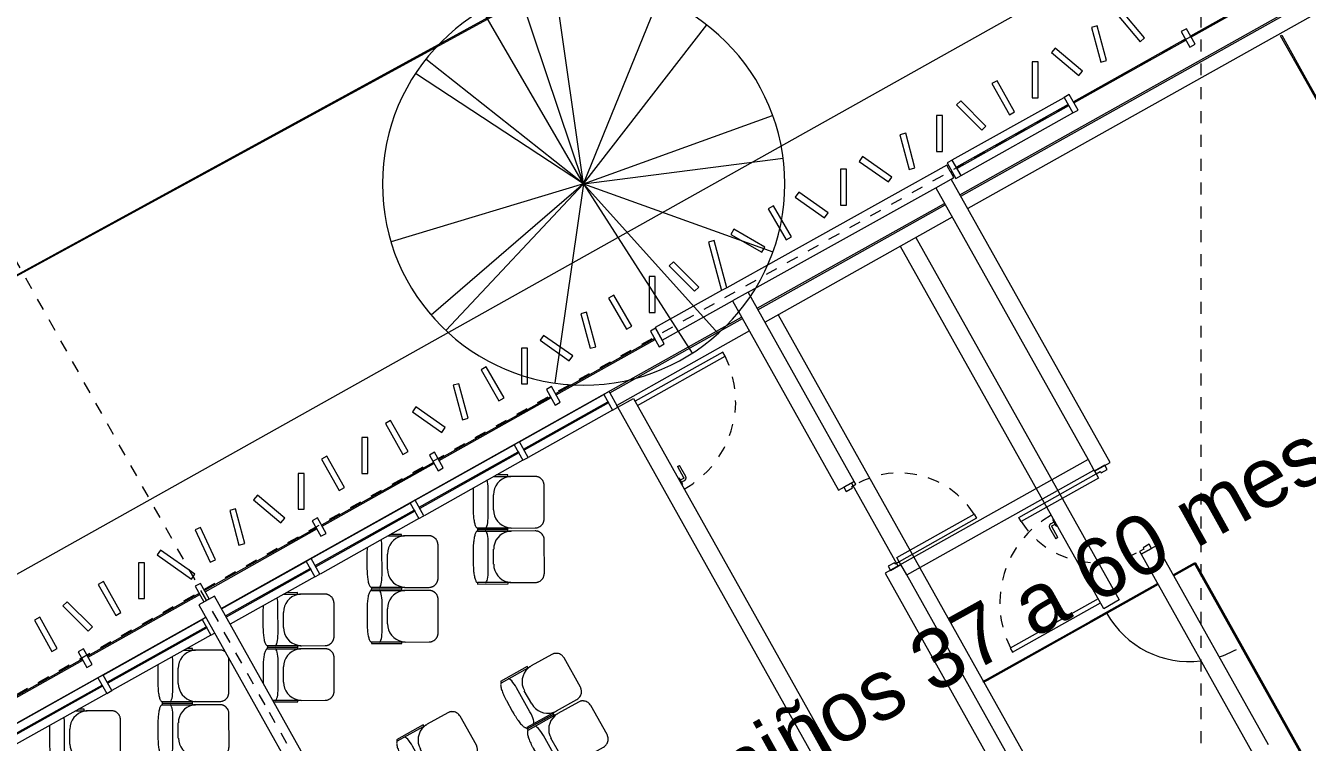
# Model space of a CAD drawing. Header units: metres. Extents: x -10 to 246, y 16 to 113.
# Drawn here: x 32.28 to 43.03, y 74.81 to 80.82 of the extents above; entities that cross this region are included whole.
import ezdxf

# ---------------------------------------------------------------- set-up
doc = ezdxf.new("R2010")
doc.units = ezdxf.units.M
doc.linetypes.add('LineaDiscontinua-1_5mm', pattern=[0.003, 0.0015, -0.0015])
doc.linetypes.add('LíneaDeRejilla', pattern=[0.021, 0.012, -0.003, 0.003, -0.003])
for name, color, linetype, lineweight in [('A-GLAZ-CURT', 52, 'Continuous', 9), ('A-GLAZ-CWMG', 51, 'Continuous', 13), ('A-MURO', 113, 'Continuous', 9), ('A-PISO', 51, 'Continuous', 9), ('A-PSAJ-ARBOL', 71, 'Continuous', 5), ('A-PUER', 31, 'Continuous', 5), ('A-PUER-MARC', 31, 'Continuous', 5), ('A-TEXT-NOTA', 2, 'Continuous', 5), ('A-VENT-CORT', 52, 'Continuous', 5), ('A-VENT-CORT-MARC', 51, 'Continuous', 5), ('A-WALL', 113, 'Continuous', 18), ('I-MOBI', 30, 'Continuous', 5), ('S-REJI', 1, 'Continuous', 5)]:
    doc.layers.add(name, color=color, linetype=linetype, lineweight=lineweight)
doc.styles.add('Arial_3', font='Arial.ttf', dxfattribs={"height": 0.5})

# ---------------------------------------------------------------- blocks, each defined once
blk = doc.blocks.new('Panel de sistema - Vidrio-10-1633759-Nivel 2')
at = {"layer": 'A-VENT-CORT'}
for p, q in [((-0.475, 0.005), (0.475, 0.005)), ((-0.475, 0.005), (-0.475, -0.005)), ((0.475, 0.005), (0.475, -0.005)), ((0.475, -0.005), (-0.475, -0.005))]:
    blk.add_line(p, q, dxfattribs=at)
blk = doc.blocks.new('Panel de sistema - Vidrio-10-V8-Nivel 2')
at = {"layer": 'A-VENT-CORT'}
for p, q in [((-0.338, 0.005), (0.475, 0.005)), ((0.475, 0.005), (0.475, -0.005)), ((0.475, -0.005), (-0.338, -0.005))]:
    blk.add_line(p, q, dxfattribs=at)
blk = doc.blocks.new('Panel de sistema - Vidrio-10-1771772-Nivel 2')
at = {"layer": 'A-VENT-CORT'}
for p, q in [((-0.406, 0.005), (0.406, 0.005)), ((-0.406, 0.005), (-0.406, -0.005)), ((0.406, 0.005), (0.406, -0.005)), ((0.406, -0.005), (-0.406, -0.005))]:
    blk.add_line(p, q, dxfattribs=at)
blk = doc.blocks.new('Montante rectangular - 50x150-1633745-Nivel 2')
at = {"layer": 'A-VENT-CORT-MARC'}
for p, q in [((-0.025, -0.075), (-0.025, 0.075)), ((-0.025, 0.075), (0.025, 0.075)), ((0.025, 0.075), (0.025, -0.075)), ((0.025, -0.075), (-0.025, -0.075))]:
    blk.add_line(p, q, dxfattribs=at)
blk = doc.blocks.new('Montante rectangular - 50x150-V9-Nivel 2')
at = {"layer": 'A-VENT-CORT-MARC'}
for p, q in [((-0.025, -0.075), (-0.025, 0.075)), ((-0.025, 0.075), (0.012, 0.075)), ((0.012, -0.075), (-0.025, -0.075))]:
    blk.add_line(p, q, dxfattribs=at)
blk = doc.blocks.new('Panel de sistema - Vidrio-10-1619755-Nivel 2')
at = {"layer": 'A-VENT-CORT'}
for p, q in [((-0.5, 0.005), (0.5, 0.005)), ((-0.5, 0.005), (-0.5, -0.005)), ((0.5, 0.005), (0.5, -0.005)), ((0.5, -0.005), (-0.5, -0.005))]:
    blk.add_line(p, q, dxfattribs=at)
blk = doc.blocks.new('M_Door-Curtain-Wall-Single-Glass - M_Door-Curtain-Wall-Single-Glass-1594225-Nivel 2')
at = {"layer": 'A-PUER'}
for start, end in [(90.36112, 157.44273), (168.76279, 180)]:
    blk.add_arc((0.4, 0.0508), 0.8, start, end, dxfattribs=at)
blk = doc.blocks.new('Panel de sistema - Vidrio-10-1619760-Nivel 2')
at = {"layer": 'A-VENT-CORT'}
for p, q in [((-0.4, 0.005), (0.4, 0.005)), ((-0.4, 0.005), (-0.4, -0.005)), ((0.4, 0.005), (0.4, -0.005)), ((0.4, -0.005), (-0.4, -0.005))]:
    blk.add_line(p, q, dxfattribs=at)
blk = doc.blocks.new('Panel de sistema - Vidrio-10-1619761-Nivel 2')
at = {"layer": 'A-VENT-CORT'}
for p, q in [((-0.6, 0.005), (0.6, 0.005)), ((-0.6, 0.005), (-0.6, -0.005)), ((0.6, 0.005), (0.6, -0.005)), ((0.6, -0.005), (-0.6, -0.005))]:
    blk.add_line(p, q, dxfattribs=at)
blk = doc.blocks.new('Panel de sistema - Vidrio-10-1619762-Nivel 2')
at = {"layer": 'A-VENT-CORT'}
for p, q in [((-0.219, 0.005), (0.219, 0.005)), ((-0.219, 0.005), (-0.219, -0.005)), ((0.219, 0.005), (0.219, -0.005)), ((0.219, -0.005), (-0.219, -0.005))]:
    blk.add_line(p, q, dxfattribs=at)
blk = doc.blocks.new('Panel de sistema - Vidrio-10-V31-Nivel 2')
at = {"layer": 'A-VENT-CORT'}
for p, q in [((-0.5, 0.005), (-0.294, 0.005)), ((-0.5, 0.005), (-0.5, -0.005)), ((-0.144, 0.005), (0.5, 0.005)), ((0.5, 0.005), (0.5, -0.005)), ((-0.294, -0.005), (-0.5, -0.005)), ((0.5, -0.005), (-0.144, -0.005))]:
    blk.add_line(p, q, dxfattribs=at)
blk = doc.blocks.new('Panel de sistema - Vidrio-10-1771329-Nivel 2')
at = {"layer": 'A-VENT-CORT'}
for p, q in [((-0.016, 0.005), (0.016, 0.005)), ((-0.016, 0.005), (-0.016, -0.005)), ((0.016, 0.005), (0.016, -0.005)), ((0.016, -0.005), (-0.016, -0.005))]:
    blk.add_line(p, q, dxfattribs=at)
blk = doc.blocks.new('Montante rectangular - 50x150-1633855-Nivel 2')
at = {"layer": 'A-VENT-CORT-MARC'}
for p, q in [((-0.05, -0.075), (-0.05, 0.075)), ((-0.05, 0.075), (0, 0.075)), ((0, 0.075), (0, 0.058)), ((0, -0.075), (-0.05, -0.075)), ((0, -0.062), (0, -0.075))]:
    blk.add_line(p, q, dxfattribs=at)
blk = doc.blocks.new('Montante rectangular - 50x150-1771770-Nivel 2')
at = {"layer": 'A-VENT-CORT-MARC'}
for p, q in [((36.422, 77.33), (37.13, 77.727)), ((37.204, 77.596), (36.495, 77.199))]:
    blk.add_line(p, q, dxfattribs=at)
blk = doc.blocks.new('Montante rectangular - 50x150-1633748-Nivel 2')
at = {"layer": 'A-VENT-CORT-MARC'}
for p, q in [((35.549, 76.841), (36.378, 77.305)), ((36.451, 77.175), (35.623, 76.71))]:
    blk.add_line(p, q, dxfattribs=at)
blk = doc.blocks.new('Montante rectangular - 50x150-V53-Nivel 2')
at = {"layer": 'A-VENT-CORT-MARC'}
for p, q in [((33.925, 75.93), (34.634, 76.327)), ((34.707, 76.197), (33.998, 75.799))]:
    blk.add_line(p, q, dxfattribs=at)
blk = doc.blocks.new('Puerta-Batiente-HojaLisa - 900x2200-1042033-Nivel 2')
at = {"layer": 'A-PUER'}
for p, q in [((-0.382, 0.919), (-0.422, 0.919)), ((-0.422, 0.919), (-0.422, 0.075)), ((-0.382, 0.075), (-0.382, 0.919))]:
    blk.add_line(p, q, dxfattribs=at)
at = {"layer": 'A-PUER', "linetype": 'LineaDiscontinua-1_5mm'}
blk.add_arc((-0.422, 0.075), 0.844, 360, 87.2835, dxfattribs=at)
blk = doc.blocks.new('Manija-Horizontal-SinCerradura - 120-1041476-Nivel 2')
at = {"layer": 'A-PUER'}
for p, q in [((0.12, 0), (0.12, -0.008)), ((0.18, -0.008), (0.18, 0)), ((0.12, -0.008), (0.124, -0.008)), ((0.18, -0.008), (0.12, -0.008)), ((0.14, -0.008), (0.14, -0.038)), ((0.16, -0.038), (0.16, -0.008)), ((0.27, -0.043), (0.165, -0.043)), ((0.165, -0.063), (0.27, -0.063)), ((0.176, -0.008), (0.18, -0.008)), ((0.27, -0.043), (0.27, -0.063))]:
    blk.add_line(p, q, dxfattribs=at)
at = {"layer": 'A-PUER', "flags": 128}
for points in [[(0.14, -0.038), (0.14, -0.039), (0.14, -0.04), (0.14, -0.041), (0.14, -0.042), (0.14, -0.043), (0.141, -0.044), (0.141, -0.045), (0.141, -0.046), (0.142, -0.047), (0.142, -0.048), (0.142, -0.049), (0.143, -0.05), (0.143, -0.05), (0.144, -0.051), (0.144, -0.052), (0.145, -0.053), (0.146, -0.054), (0.146, -0.054), (0.147, -0.055), (0.148, -0.056), (0.148, -0.057), (0.149, -0.057), (0.15, -0.058), (0.151, -0.058), (0.151, -0.059), (0.152, -0.06), (0.153, -0.06), (0.154, -0.061), (0.155, -0.061), (0.156, -0.061), (0.157, -0.062), (0.158, -0.062), (0.159, -0.062), (0.16, -0.062), (0.161, -0.063), (0.162, -0.063), (0.163, -0.063), (0.164, -0.063), (0.165, -0.063), (0.165, -0.063)], [(0.165, -0.043), (0.165, -0.043), (0.165, -0.043), (0.164, -0.043), (0.164, -0.043), (0.164, -0.043), (0.164, -0.043), (0.164, -0.043), (0.163, -0.043), (0.163, -0.043), (0.163, -0.043), (0.163, -0.043), (0.163, -0.042), (0.163, -0.042), (0.162, -0.042), (0.162, -0.042), (0.162, -0.042), (0.162, -0.042), (0.162, -0.042), (0.162, -0.042), (0.161, -0.041), (0.161, -0.041), (0.161, -0.041), (0.161, -0.041), (0.161, -0.041), (0.161, -0.041), (0.161, -0.041), (0.161, -0.04), (0.16, -0.04), (0.16, -0.04), (0.16, -0.04), (0.16, -0.04), (0.16, -0.039), (0.16, -0.039), (0.16, -0.039), (0.16, -0.039), (0.16, -0.039), (0.16, -0.038), (0.16, -0.038), (0.16, -0.038), (0.16, -0.038)]]:
    blk.add_lwpolyline(points, dxfattribs=at)
blk = doc.blocks.new('M_Seating-Auditorium - 457 x 610mm-1699441-Nivel 2')
at = {"layer": 'I-MOBI'}
for p, q in [((0.3, 0.495), (0.021, 0.495)), ((-0.055, 0.419), (-0.055, 0.222)), ((0.377, 0.222), (0.377, 0.419)), ((-0.055, -0.064), (-0.055, 0.215)), ((0.377, 0.215), (0.377, -0.064)), ((-0.052, 0.19), (-0.068, 0.19)), ((-0.068, 0.19), (-0.068, -0.065)), ((0.389, 0.19), (0.373, 0.19)), ((0.389, -0.065), (0.389, 0.19)), ((0.275, 0.025), (0.046, 0.025)), ((0.224, 0.07), (0.097, 0.07)), ((-0.068, -0.065), (-0.055, -0.065)), ((0.097, -0.101), (0.197, -0.101)), ((0.197, -0.101), (0.224, -0.101)), ((0.377, -0.065), (0.389, -0.065))]:
    blk.add_line(p, q, dxfattribs=at)
for centre, major_axis, ratio, start_param, end_param in [((0.097, 0.222), (-0.152, 0), 0.996195, 0.209748, 1.570796), ((0.224, 0.222), (0.152, 0), 0.996195, 4.712389, 6.067787), ((0.046, 0.001), (0.102, 0), 0.236052, 1.570796, 3.141593), ((0.275, 0.001), (0.102, 0), 0.236052, 0, 1.570796)]:
    blk.add_ellipse(centre, major_axis=major_axis, ratio=ratio, start_param=start_param, end_param=end_param, dxfattribs=at)
for points, knots in [([(0.021, 0.495), (0.015, 0.495), (0.007, 0.494), (-0.004, 0.491), (-0.015, 0.486), (-0.027, 0.479), (-0.037, 0.469), (-0.042, 0.461), (-0.046, 0.455), (-0.049, 0.45), (-0.051, 0.444), (-0.053, 0.438), (-0.055, 0.429), (-0.055, 0.423), (-0.055, 0.419)], [0, 0, 0, 0, 0.142857, 0.214286, 0.285714, 0.428571, 0.571429, 0.625, 0.678571, 0.732143, 0.785714, 0.839286, 0.892857, 1, 1, 1, 1]), ([(0.377, 0.419), (0.377, 0.425), (0.376, 0.433), (0.372, 0.444), (0.368, 0.454), (0.361, 0.466), (0.351, 0.476), (0.343, 0.482), (0.337, 0.485), (0.332, 0.488), (0.326, 0.49), (0.319, 0.492), (0.311, 0.494), (0.305, 0.495), (0.3, 0.495)], [0, 0, 0, 0, 0.142857, 0.214286, 0.285714, 0.428571, 0.571429, 0.625, 0.678571, 0.732143, 0.785714, 0.839286, 0.892857, 1, 1, 1, 1]), ([(0.224, -0.101), (0.232, -0.101), (0.248, -0.1), (0.271, -0.099), (0.294, -0.097), (0.321, -0.093), (0.35, -0.086), (0.368, -0.078), (0.375, -0.07), (0.377, -0.067), (0.377, -0.065)], [0, 0, 0, 0, 0.1, 0.2, 0.3, 0.4, 0.6, 0.8, 0.9, 1, 1, 1, 1])]:
    blk.add_open_spline(points, degree=3, knots=knots, dxfattribs=at)
for points in [[(-0.055, 0.222), (-0.055, 0.217), (-0.055, 0.206), (-0.053, 0.195), (-0.052, 0.19)], [(0.373, 0.19), (0.374, 0.195), (0.376, 0.206), (0.377, 0.217), (0.377, 0.222)], [(-0.055, -0.065), (-0.055, -0.067), (-0.054, -0.071), (-0.048, -0.076), (-0.039, -0.081), (-0.027, -0.086), (-0.011, -0.091), (0.007, -0.094), (0.028, -0.097), (0.05, -0.099), (0.073, -0.101), (0.089, -0.101), (0.097, -0.101)]]:
    blk.add_open_spline(points, degree=3, dxfattribs=at)
blk = doc.blocks.new('M_Seating-Auditorium - 457 x 610mm-V63-Nivel 2')
at = {"layer": 'I-MOBI'}
for p, q in [((0.3, 0.495), (0.021, 0.495)), ((-0.055, 0.419), (-0.055, 0.222)), ((0.377, 0.222), (0.377, 0.419)), ((-0.055, 0.12), (-0.055, 0.215)), ((0.377, 0.215), (0.377, -0.064)), ((-0.052, 0.19), (-0.068, 0.19)), ((-0.068, 0.19), (-0.068, 0.143)), ((0.389, 0.19), (0.373, 0.19)), ((0.389, -0.065), (0.389, 0.19)), ((0.275, 0.025), (0.046, 0.025)), ((0.224, 0.07), (0.097, 0.07)), ((0.097, -0.101), (0.197, -0.101)), ((0.197, -0.101), (0.224, -0.101)), ((0.377, -0.065), (0.389, -0.065))]:
    blk.add_line(p, q, dxfattribs=at)
for centre, major_axis, ratio, start_param, end_param in [((0.097, 0.222), (-0.152, 0), 0.996195, 0.209748, 1.570796), ((0.224, 0.222), (0.152, 0), 0.996195, 4.712389, 6.067787), ((0.046, 0.001), (0.102, 0), 0.236052, 1.570796, 2.053837), ((0.275, 0.001), (0.102, 0), 0.236052, 0, 1.570796)]:
    blk.add_ellipse(centre, major_axis=major_axis, ratio=ratio, start_param=start_param, end_param=end_param, dxfattribs=at)
for points, knots in [([(0.021, 0.495), (0.015, 0.495), (0.007, 0.494), (-0.004, 0.491), (-0.015, 0.486), (-0.027, 0.479), (-0.037, 0.469), (-0.042, 0.461), (-0.046, 0.455), (-0.049, 0.45), (-0.051, 0.444), (-0.053, 0.438), (-0.055, 0.429), (-0.055, 0.423), (-0.055, 0.419)], [0, 0, 0, 0, 0.142857, 0.214286, 0.285714, 0.428571, 0.571429, 0.625, 0.678571, 0.732143, 0.785714, 0.839286, 0.892857, 1, 1, 1, 1]), ([(0.377, 0.419), (0.377, 0.425), (0.376, 0.433), (0.372, 0.444), (0.368, 0.454), (0.361, 0.466), (0.351, 0.476), (0.343, 0.482), (0.337, 0.485), (0.332, 0.488), (0.326, 0.49), (0.319, 0.492), (0.311, 0.494), (0.305, 0.495), (0.3, 0.495)], [0, 0, 0, 0, 0.142857, 0.214286, 0.285714, 0.428571, 0.571429, 0.625, 0.678571, 0.732143, 0.785714, 0.839286, 0.892857, 1, 1, 1, 1]), ([(0.068, -0.1), (0.07, -0.101), (0.079, -0.101), (0.089, -0.101), (0.097, -0.101)], [0.87532, 0.87532, 0.87532, 0.87532, 0.9, 1, 1, 1, 1]), ([(0.224, -0.101), (0.232, -0.101), (0.248, -0.1), (0.271, -0.099), (0.294, -0.097), (0.321, -0.093), (0.35, -0.086), (0.368, -0.078), (0.375, -0.07), (0.377, -0.067), (0.377, -0.065)], [0, 0, 0, 0, 0.1, 0.2, 0.3, 0.4, 0.6, 0.8, 0.9, 1, 1, 1, 1])]:
    blk.add_open_spline(points, degree=3, knots=knots, dxfattribs=at)
for points in [[(-0.055, 0.222), (-0.055, 0.217), (-0.055, 0.206), (-0.053, 0.195), (-0.052, 0.19)], [(0.373, 0.19), (0.374, 0.195), (0.376, 0.206), (0.377, 0.217), (0.377, 0.222)]]:
    blk.add_open_spline(points, degree=3, dxfattribs=at)
blk = doc.blocks.new('M_Seating-Auditorium - 457 x 610mm-V66-Nivel 2')
at = {"layer": 'I-MOBI'}
for p, q in [((0.3, 0.495), (0.021, 0.495)), ((-0.055, 0.419), (-0.055, 0.222)), ((0.377, 0.222), (0.377, 0.419)), ((-0.055, 0.12), (-0.055, 0.215)), ((0.377, 0.215), (0.377, -0.064)), ((-0.052, 0.19), (-0.068, 0.19)), ((-0.068, 0.19), (-0.068, 0.143)), ((0.389, 0.19), (0.373, 0.19)), ((0.389, -0.065), (0.389, 0.19)), ((0.275, 0.025), (0.046, 0.025)), ((0.224, 0.07), (0.097, 0.07)), ((0.097, -0.101), (0.197, -0.101)), ((0.197, -0.101), (0.224, -0.101)), ((0.377, -0.065), (0.389, -0.065))]:
    blk.add_line(p, q, dxfattribs=at)
for centre, major_axis, ratio, start_param, end_param in [((0.097, 0.222), (-0.152, 0), 0.996195, 0.209748, 1.570796), ((0.224, 0.222), (0.152, 0), 0.996195, 4.712389, 6.067787), ((0.046, 0.001), (0.102, 0), 0.236052, 1.570796, 2.053837), ((0.275, 0.001), (0.102, 0), 0.236052, 0, 1.570796)]:
    blk.add_ellipse(centre, major_axis=major_axis, ratio=ratio, start_param=start_param, end_param=end_param, dxfattribs=at)
for points, knots in [([(-0.039, 0.466), (-0.04, 0.464), (-0.042, 0.461), (-0.046, 0.455), (-0.049, 0.45), (-0.051, 0.444), (-0.053, 0.438), (-0.055, 0.429), (-0.055, 0.423), (-0.055, 0.419)], [0.5741871, 0.5741871, 0.5741871, 0.5741871, 0.625, 0.6785714, 0.7321429, 0.7857143, 0.8392857, 0.8928571, 1, 1, 1, 1]), ([(0.377, 0.419), (0.377, 0.425), (0.376, 0.433), (0.372, 0.444), (0.368, 0.454), (0.361, 0.466), (0.351, 0.476), (0.343, 0.482), (0.337, 0.485), (0.332, 0.488), (0.326, 0.49), (0.319, 0.492), (0.311, 0.494), (0.305, 0.495), (0.3, 0.495)], [0, 0, 0, 0, 0.142857, 0.214286, 0.285714, 0.428571, 0.571429, 0.625, 0.678571, 0.732143, 0.785714, 0.839286, 0.892857, 1, 1, 1, 1]), ([(0.068, -0.1), (0.07, -0.101), (0.079, -0.101), (0.089, -0.101), (0.097, -0.101)], [0.87532, 0.87532, 0.87532, 0.87532, 0.9, 1, 1, 1, 1]), ([(0.224, -0.101), (0.232, -0.101), (0.248, -0.1), (0.271, -0.099), (0.294, -0.097), (0.321, -0.093), (0.35, -0.086), (0.368, -0.078), (0.375, -0.07), (0.377, -0.067), (0.377, -0.065)], [0, 0, 0, 0, 0.1, 0.2, 0.3, 0.4, 0.6, 0.8, 0.9, 1, 1, 1, 1])]:
    blk.add_open_spline(points, degree=3, knots=knots, dxfattribs=at)
for points in [[(0.021, 0.495), (0.018, 0.495), (0.014, 0.494), (0.011, 0.494)], [(-0.055, 0.222), (-0.055, 0.217), (-0.055, 0.206), (-0.053, 0.195), (-0.052, 0.19)], [(0.373, 0.19), (0.374, 0.195), (0.376, 0.206), (0.377, 0.217), (0.377, 0.222)]]:
    blk.add_open_spline(points, degree=3, dxfattribs=at)
blk = doc.blocks.new('M_Seating-Auditorium - 457 x 610mm-V67-Nivel 2')
at = {"layer": 'I-MOBI'}
for p, q in [((0.3, 0.495), (0.021, 0.495)), ((-0.055, 0.419), (-0.055, 0.222)), ((0.377, 0.222), (0.377, 0.419)), ((-0.055, -0.064), (-0.055, 0.215)), ((0.377, 0.215), (0.377, -0.018)), ((-0.052, 0.19), (-0.068, 0.19)), ((-0.068, 0.19), (-0.068, -0.065)), ((0.389, 0.19), (0.373, 0.19)), ((0.389, -0.013), (0.389, 0.19)), ((0.275, 0.025), (0.046, 0.025)), ((0.224, 0.07), (0.097, 0.07)), ((-0.068, -0.065), (-0.055, -0.065)), ((0.097, -0.101), (0.197, -0.101)), ((0.197, -0.101), (0.224, -0.101))]:
    blk.add_line(p, q, dxfattribs=at)
for centre, major_axis, ratio, start_param, end_param in [((0.097, 0.222), (-0.152, 0), 0.996195, 0.209748, 1.570796), ((0.224, 0.222), (0.152, 0), 0.996195, 4.712389, 6.067787), ((0.046, 0.001), (0.102, 0), 0.236052, 1.570796, 3.141593), ((0.275, 0.001), (0.102, 0), 0.236052, 0, 1.570796)]:
    blk.add_ellipse(centre, major_axis=major_axis, ratio=ratio, start_param=start_param, end_param=end_param, dxfattribs=at)
for points in [[(0.021, 0.495), (0.015, 0.495), (0.007, 0.494), (-0.004, 0.491), (-0.015, 0.486), (-0.027, 0.479), (-0.037, 0.469), (-0.042, 0.461), (-0.046, 0.455), (-0.049, 0.45), (-0.051, 0.444), (-0.053, 0.438), (-0.055, 0.429), (-0.055, 0.423), (-0.055, 0.419)], [(0.377, 0.419), (0.377, 0.425), (0.376, 0.433), (0.372, 0.444), (0.368, 0.454), (0.361, 0.466), (0.351, 0.476), (0.343, 0.482), (0.337, 0.485), (0.332, 0.488), (0.326, 0.49), (0.319, 0.492), (0.311, 0.494), (0.305, 0.495), (0.3, 0.495)]]:
    blk.add_open_spline(points, degree=3, knots=[0, 0, 0, 0, 0.142857, 0.214286, 0.285714, 0.428571, 0.571429, 0.625, 0.678571, 0.732143, 0.785714, 0.839286, 0.892857, 1, 1, 1, 1], dxfattribs=at)
for points in [[(-0.055, 0.222), (-0.055, 0.217), (-0.055, 0.206), (-0.053, 0.195), (-0.052, 0.19)], [(0.373, 0.19), (0.374, 0.195), (0.376, 0.206), (0.377, 0.217), (0.377, 0.222)], [(-0.055, -0.065), (-0.055, -0.067), (-0.054, -0.071), (-0.048, -0.076), (-0.039, -0.081), (-0.027, -0.086), (-0.011, -0.091), (0.007, -0.094), (0.028, -0.097), (0.05, -0.099), (0.073, -0.101), (0.089, -0.101), (0.097, -0.101)], [(0.224, -0.101), (0.227, -0.101), (0.229, -0.101), (0.232, -0.101)]]:
    blk.add_open_spline(points, degree=3, dxfattribs=at)
blk = doc.blocks.new('M_Seating-Auditorium - 457 x 610mm-V68-Nivel 2')
at = {"layer": 'I-MOBI'}
for p, q in [((0.3, 0.495), (0.021, 0.495)), ((-0.055, 0.419), (-0.055, 0.222)), ((0.377, 0.222), (0.377, 0.419)), ((-0.055, 0.075), (-0.055, 0.215)), ((0.377, 0.215), (0.377, -0.064)), ((-0.052, 0.19), (-0.068, 0.19)), ((-0.068, 0.19), (-0.068, 0.097)), ((0.389, 0.19), (0.373, 0.19)), ((0.389, -0.065), (0.389, 0.19)), ((0.275, 0.025), (0.046, 0.025)), ((0.224, 0.07), (0.097, 0.07)), ((0.097, -0.101), (0.197, -0.101)), ((0.197, -0.101), (0.224, -0.101)), ((0.377, -0.065), (0.389, -0.065))]:
    blk.add_line(p, q, dxfattribs=at)
for centre, major_axis, ratio, start_param, end_param in [((0.097, 0.222), (-0.152, 0), 0.996195, 0.209748, 1.570796), ((0.224, 0.222), (0.152, 0), 0.996195, 4.712389, 6.067787), ((0.046, 0.001), (0.102, 0), 0.236052, 1.570796, 2.359686), ((0.275, 0.001), (0.102, 0), 0.236052, 0, 1.570796)]:
    blk.add_ellipse(centre, major_axis=major_axis, ratio=ratio, start_param=start_param, end_param=end_param, dxfattribs=at)
for points, knots in [([(0.021, 0.495), (0.015, 0.495), (0.007, 0.494), (-0.004, 0.491), (-0.015, 0.486), (-0.027, 0.479), (-0.037, 0.469), (-0.042, 0.461), (-0.046, 0.455), (-0.049, 0.45), (-0.051, 0.444), (-0.053, 0.438), (-0.055, 0.429), (-0.055, 0.423), (-0.055, 0.419)], [0, 0, 0, 0, 0.142857, 0.214286, 0.285714, 0.428571, 0.571429, 0.625, 0.678571, 0.732143, 0.785714, 0.839286, 0.892857, 1, 1, 1, 1]), ([(0.377, 0.419), (0.377, 0.425), (0.376, 0.433), (0.372, 0.444), (0.368, 0.454), (0.361, 0.466), (0.351, 0.476), (0.343, 0.482), (0.337, 0.485), (0.332, 0.488), (0.326, 0.49), (0.319, 0.492), (0.311, 0.494), (0.305, 0.495), (0.3, 0.495)], [0, 0, 0, 0, 0.142857, 0.214286, 0.285714, 0.428571, 0.571429, 0.625, 0.678571, 0.732143, 0.785714, 0.839286, 0.892857, 1, 1, 1, 1]), ([(0.041, -0.099), (0.044, -0.099), (0.055, -0.1), (0.073, -0.101), (0.089, -0.101), (0.097, -0.101)], [0.7595711, 0.7595711, 0.7595711, 0.7595711, 0.8, 0.9, 1, 1, 1, 1]), ([(0.224, -0.101), (0.232, -0.101), (0.248, -0.1), (0.271, -0.099), (0.294, -0.097), (0.321, -0.093), (0.35, -0.086), (0.368, -0.078), (0.375, -0.07), (0.377, -0.067), (0.377, -0.065)], [0, 0, 0, 0, 0.1, 0.2, 0.3, 0.4, 0.6, 0.8, 0.9, 1, 1, 1, 1])]:
    blk.add_open_spline(points, degree=3, knots=knots, dxfattribs=at)
for points in [[(-0.055, 0.222), (-0.055, 0.217), (-0.055, 0.206), (-0.053, 0.195), (-0.052, 0.19)], [(0.373, 0.19), (0.374, 0.195), (0.376, 0.206), (0.377, 0.217), (0.377, 0.222)]]:
    blk.add_open_spline(points, degree=3, dxfattribs=at)
blk = doc.blocks.new('Puerta-Batiente-HojaLisa - 800x2200-V85-Nivel 2')
at = {"layer": 'A-PUER'}
for p, q in [((-0.372, -0.819), (-0.372, -0.075)), ((-0.372, -0.075), (-0.332, -0.075)), ((-0.332, -0.075), (-0.332, -0.819)), ((-0.332, -0.819), (-0.372, -0.819))]:
    blk.add_line(p, q, dxfattribs=at)
at = {"layer": 'A-PUER', "linetype": 'LineaDiscontinua-1_5mm'}
blk.add_arc((-0.372, -0.075), 0.744, 273.0819, 0, dxfattribs=at)
at = {"layer": 'A-PUER-MARC', "lineweight": 9}
for p, q in [((-0.36, 0.025), (-0.4, 0.025)), ((-0.4, 0.025), (-0.4, -0.075)), ((-0.36, -0.035), (-0.36, 0.025)), ((0.4, 0.025), (0.36, 0.025)), ((0.36, 0.025), (0.36, -0.035)), ((0.4, -0.075), (0.4, 0.025)), ((-0.4, -0.075), (-0.372, -0.075)), ((-0.372, -0.075), (-0.372, -0.035)), ((-0.372, -0.035), (-0.36, -0.035)), ((0.36, -0.035), (0.372, -0.035)), ((0.372, -0.035), (0.372, -0.075)), ((0.372, -0.075), (0.4, -0.075))]:
    blk.add_line(p, q, dxfattribs=at)
blk = doc.blocks.new('M_RPC Tree - Deciduous - Scarlet Oak - 6 mts-V90-Nivel 2')
at = {"layer": 'A-PSAJ-ARBOL'}
for q in [(-0.239, 1.669), (-0.539, 1.598), (0.634, 1.563), (-0.848, 1.458), (1.032, 1.334), (-1.323, 1.046), (-1.409, 0.927), (1.585, 0.575), (1.673, 0.215), (-1.615, -0.485), (-1.277, -1.101), (-1.155, -1.229), (-0.24, -1.669), (0.91, -1.42), (1.129, -1.253), (1.587, -0.57)]:
    blk.add_line((0, 0), q, dxfattribs=at)
for start, end in [(360, 180), (180, 360)]:
    blk.add_arc((0, 0), 1.687, start, end, dxfattribs=at)
blk = doc.blocks.new('Panel de sistema - Vidrio-10-1633780-Nivel 2')
at = {"layer": 'A-GLAZ-CURT'}
for p, q in [((0.5375, 0.005), (-0.5375, 0.005)), ((-0.5375, 0.005), (-0.5375, -0.005)), ((0.5375, -0.005), (0.5375, 0.005)), ((-0.5375, -0.005), (0.5375, -0.005))]:
    blk.add_line(p, q, dxfattribs=at)
blk = doc.blocks.new('Panel de sistema - Vidrio-10-1532750-Nivel 2')
at = {"layer": 'A-GLAZ-CURT'}
for p, q in [((0.5375, 0.005), (-0.5375, 0.005)), ((-0.5375, 0.005), (-0.5375, -0.005)), ((0.5375, -0.005), (0.5375, 0.005)), ((-0.5375, -0.005), (0.5375, -0.005))]:
    blk.add_line(p, q, dxfattribs=at)
blk = doc.blocks.new('Montante rectangular - 50x150-1716499-Nivel 2')
at = {"layer": 'A-GLAZ-CWMG'}
for p, q in [((-0.05, 0.075), (0, 0.075)), ((-0.05, -0.075), (-0.05, 0.075)), ((0, 0.075), (0, -0.075)), ((0, -0.075), (-0.05, -0.075))]:
    blk.add_line(p, q, dxfattribs=at)
blk = doc.blocks.new('Montante rectangular - 50x150-1633746-Nivel 2')
at = {"layer": 'A-GLAZ-CWMG'}
for p, q in [((-0.025, 0.075), (0.025, 0.075)), ((-0.025, -0.075), (-0.025, 0.075)), ((0.025, 0.075), (0.025, -0.075)), ((0.025, -0.075), (-0.025, -0.075))]:
    blk.add_line(p, q, dxfattribs=at)
blk = doc.blocks.new('Panel de sistema - Vidrio-10-1731933-Nivel 2')
at = {"layer": 'A-GLAZ-CURT'}
for p, q in [((0.5375, 0.005), (-0.5375, 0.005)), ((-0.5375, 0.005), (-0.5375, -0.005)), ((0.5375, -0.005), (0.5375, 0.005)), ((-0.5375, -0.005), (0.5375, -0.005))]:
    blk.add_line(p, q, dxfattribs=at)
blk = doc.blocks.new('Montante rectangular - 50x150-1351318-Nivel 2')
at = {"layer": 'A-GLAZ-CWMG'}
for p, q in [((-0.025, 0.075), (0.025, 0.075)), ((-0.025, -0.075), (-0.025, 0.075)), ((0.025, 0.075), (0.025, -0.075)), ((0.025, -0.075), (-0.025, -0.075))]:
    blk.add_line(p, q, dxfattribs=at)
blk = doc.blocks.new('Montante rectangular - 50x150-1731929-Nivel 2')
at = {"layer": 'A-GLAZ-CWMG'}
for p, q in [((-0.025, 0.075), (0.025, 0.075)), ((-0.025, -0.075), (-0.025, 0.075)), ((0.025, 0.075), (0.025, -0.075)), ((0.025, -0.075), (-0.025, -0.075))]:
    blk.add_line(p, q, dxfattribs=at)
blk = doc.blocks.new('Panel de sistema - Vidrio-10-1115117-Nivel 2')
at = {"layer": 'A-GLAZ-CURT'}
for p, q in [((0.475, 0.005), (-0.475, 0.005)), ((-0.475, 0.005), (-0.475, -0.005)), ((0.475, -0.005), (0.475, 0.005)), ((-0.475, -0.005), (0.475, -0.005))]:
    blk.add_line(p, q, dxfattribs=at)
blk = doc.blocks.new('Montante rectangular - 50x150-1532670-Nivel 2')
at = {"layer": 'A-VENT-CORT-MARC'}
for p, q in [((40.052, 79.693), (40.99, 80.218)), ((40.126, 79.562), (41.063, 80.088))]:
    blk.add_line(p, q, dxfattribs=at)

msp = doc.modelspace()

# ---------------------------------------------------------------- linework, layer by layer
at = {"layer": 'A-MURO'}
for p, q in [((40.124, 79.39), (44.486, 81.835)), ((44.544, 81.73), (40.183, 79.286)), ((38.423, 78.437), (39.993, 79.317)), ((40.052, 79.212), (38.482, 78.332)), ((39.748, 79.042), (41.453, 76.003)), ((41.322, 75.93), (39.617, 78.968)), ((37.18, 77.74), (38.292, 78.364)), ((38.591, 78.393), (42.052, 72.219)), ((38.351, 78.259), (37.239, 77.635)), ((37.18, 77.74), (37.239, 77.635)), ((37.247, 77.621), (37.378, 77.694)), ((40.701, 71.459), (37.247, 77.621)), ((37.378, 77.694), (39.513, 73.885)), ((39.599, 76.288), (39.208, 76.986)), ((41.453, 76.003), (41.322, 75.93))]:
    msp.add_line(p, q, dxfattribs=at)
at = {"layer": 'A-PISO'}
for p, q in [((53.297, 90.229), (26.928, 75.839)), ((26.988, 75.873), (53.231, 90.229)), ((43.685, 82.651), (5.492, 61.242)), ((40.117, 79.402), (44.48, 81.847)), ((38.416, 78.449), (39.987, 79.329)), ((33.923, 75.932), (38.285, 78.376)), ((29.43, 73.415), (33.793, 75.859))]:
    msp.add_line(p, q, dxfattribs=at)
at = {"layer": 'A-WALL'}
for p, q in [((41.665, 80.717), (41.472, 80.946)), ((41.434, 80.914), (41.627, 80.684)), ((41.267, 80.817), (41.219, 80.804)), ((41.219, 80.804), (41.297, 80.514)), ((41.345, 80.527), (41.267, 80.817)), ((41.627, 80.684), (41.665, 80.717)), ((40.916, 80.631), (40.883, 80.593)), ((41.145, 80.438), (40.916, 80.631)), ((40.772, 80.515), (40.722, 80.515)), ((40.722, 80.515), (40.722, 80.215)), ((40.772, 80.215), (40.772, 80.515)), ((40.883, 80.593), (41.113, 80.4)), ((41.297, 80.514), (41.345, 80.527)), ((41.113, 80.4), (41.145, 80.438)), ((40.428, 80.358), (40.384, 80.334)), ((40.384, 80.334), (40.531, 80.072)), ((40.574, 80.097), (40.428, 80.358)), ((40.123, 80.189), (40.088, 80.154)), ((40.335, 79.977), (40.123, 80.189)), ((40.722, 80.215), (40.772, 80.215)), ((40.088, 80.154), (40.3, 79.942)), ((40.531, 80.072), (40.574, 80.097)), ((39.969, 80.065), (39.919, 80.065)), ((39.919, 80.065), (39.919, 79.765)), ((39.969, 79.765), (39.969, 80.065)), ((40.3, 79.942), (40.335, 79.977)), ((39.662, 79.917), (39.613, 79.904)), ((39.613, 79.904), (39.691, 79.614)), ((39.739, 79.627), (39.662, 79.917)), ((39.919, 79.765), (39.969, 79.765)), ((40.006, 79.65), (38.162, 78.622)), ((39.3, 79.722), (39.272, 79.681)), ((39.272, 79.681), (39.517, 79.509)), ((39.546, 79.55), (39.3, 79.722)), ((40.023, 79.619), (40.006, 79.65)), ((39.166, 79.615), (39.116, 79.615)), ((39.116, 79.615), (39.116, 79.315)), ((39.166, 79.315), (39.166, 79.615)), ((39.517, 79.509), (39.546, 79.55)), ((39.691, 79.614), (39.739, 79.627)), ((40.022, 79.618), (40.023, 79.619)), ((40.034, 79.597), (40.022, 79.618)), ((40.036, 79.597), (40.034, 79.597)), ((40.065, 79.545), (40.036, 79.597)), ((40.044, 79.533), (40.065, 79.545)), ((41.376, 77.157), (40.044, 79.533)), ((38.341, 78.584), (39.913, 79.46)), ((39.913, 79.46), (41.191, 77.18)), ((38.765, 79.422), (38.736, 79.381)), ((38.736, 79.381), (38.982, 79.209)), ((39.011, 79.25), (38.765, 79.422)), ((38.553, 79.308), (38.509, 79.283)), ((38.509, 79.283), (38.659, 79.023)), ((38.703, 79.048), (38.553, 79.308)), ((38.982, 79.209), (39.011, 79.25)), ((39.116, 79.315), (39.166, 79.315)), ((38.221, 79.112), (38.196, 79.069)), ((38.481, 78.962), (38.221, 79.112)), ((38.056, 79.017), (38.008, 79.004)), ((38.008, 79.004), (38.117, 78.597)), ((38.162, 78.622), (38.056, 79.017)), ((38.196, 79.069), (38.456, 78.919)), ((38.659, 79.023), (38.703, 79.048)), ((38.456, 78.919), (38.481, 78.962)), ((37.715, 78.839), (37.679, 78.804)), ((37.679, 78.804), (37.892, 78.592)), ((37.927, 78.627), (37.715, 78.839)), ((37.561, 78.715), (37.511, 78.715)), ((37.511, 78.715), (37.511, 78.415)), ((37.561, 78.415), (37.561, 78.715)), ((38.117, 78.597), (37.562, 78.287)), ((37.892, 78.592), (37.927, 78.627)), ((39.23, 76.998), (38.341, 78.584)), ((37.215, 78.558), (37.171, 78.533)), ((37.171, 78.533), (37.321, 78.273)), ((37.365, 78.298), (37.215, 78.558)), ((37.62, 78.182), (38.21, 78.511)), ((38.21, 78.511), (39.099, 76.924)), ((36.986, 78.417), (36.937, 78.404)), ((36.937, 78.404), (37.015, 78.114)), ((37.063, 78.127), (36.986, 78.417)), ((37.511, 78.415), (37.561, 78.415)), ((37.321, 78.273), (37.365, 78.298)), ((37.562, 78.287), (37.62, 78.182)), ((36.624, 78.222), (36.596, 78.181)), ((36.596, 78.181), (36.841, 78.009)), ((36.87, 78.05), (36.624, 78.222)), ((36.49, 78.115), (36.44, 78.115)), ((36.44, 78.115), (36.44, 77.815)), ((36.49, 77.815), (36.49, 78.115)), ((36.841, 78.009), (36.87, 78.05)), ((37.015, 78.114), (37.063, 78.127)), ((36.144, 77.958), (36.101, 77.933)), ((36.101, 77.933), (36.251, 77.673)), ((36.294, 77.698), (36.144, 77.958)), ((35.915, 77.817), (35.867, 77.804)), ((35.993, 77.527), (35.915, 77.817)), ((36.44, 77.815), (36.49, 77.815)), ((35.867, 77.804), (35.945, 77.514)), ((35.554, 77.622), (35.525, 77.581)), ((35.8, 77.45), (35.554, 77.622)), ((36.251, 77.673), (36.294, 77.698)), ((35.343, 77.508), (35.3, 77.484)), ((35.49, 77.247), (35.343, 77.508)), ((35.525, 77.581), (35.771, 77.409)), ((35.945, 77.514), (35.993, 77.527)), ((35.3, 77.484), (35.446, 77.222)), ((35.771, 77.409), (35.8, 77.45)), ((35.152, 77.365), (35.102, 77.365)), ((35.102, 77.365), (35.102, 77.065)), ((35.152, 77.065), (35.152, 77.365)), ((34.808, 77.208), (34.764, 77.184)), ((34.764, 77.184), (34.911, 76.922)), ((34.955, 76.947), (34.808, 77.208)), ((35.446, 77.222), (35.49, 77.247)), ((41.191, 77.18), (39.49, 76.227)), ((34.617, 77.065), (34.567, 77.065)), ((34.567, 77.065), (34.567, 76.765)), ((34.617, 76.765), (34.617, 77.065)), ((35.102, 77.065), (35.152, 77.065)), ((39.67, 76.213), (41.24, 77.093)), ((41.24, 77.093), (41.245, 77.084)), ((41.245, 77.084), (41.376, 77.157)), ((39.099, 76.924), (39.23, 76.998)), ((34.226, 76.881), (34.193, 76.843)), ((34.455, 76.688), (34.226, 76.881)), ((34.911, 76.922), (34.955, 76.947)), ((34.042, 76.767), (33.994, 76.754)), ((33.994, 76.754), (34.071, 76.464)), ((34.12, 76.477), (34.042, 76.767)), ((34.193, 76.843), (34.423, 76.65)), ((34.567, 76.765), (34.617, 76.765)), ((34.423, 76.65), (34.455, 76.688)), ((33.748, 76.612), (33.703, 76.591)), ((33.703, 76.591), (33.83, 76.319)), ((33.875, 76.34), (33.748, 76.612)), ((33.413, 76.422), (33.384, 76.381)), ((33.702, 76.219), (33.413, 76.422)), ((34.071, 76.464), (34.12, 76.477)), ((41.767, 76.46), (41.636, 76.386)), ((42.703, 74.789), (41.767, 76.46)), ((33.279, 76.315), (33.229, 76.315)), ((33.229, 76.315), (33.229, 76.015)), ((33.279, 76.015), (33.279, 76.315)), ((33.384, 76.381), (33.674, 76.178)), ((33.83, 76.319), (33.875, 76.34)), ((41.636, 76.386), (42.573, 74.716)), ((33.674, 76.178), (33.702, 76.219)), ((39.49, 76.227), (40.872, 73.762)), ((40.954, 73.923), (39.67, 76.213)), ((32.935, 76.158), (32.891, 76.134)), ((32.891, 76.134), (33.038, 75.872)), ((33.081, 75.897), (32.935, 76.158)), ((32.63, 75.989), (32.595, 75.954)), ((32.842, 75.777), (32.63, 75.989)), ((33.229, 76.015), (33.279, 76.015)), ((33.865, 76.036), (33.734, 75.963)), ((37.452, 69.637), (33.865, 76.036)), ((32.595, 75.954), (32.807, 75.742)), ((33.038, 75.872), (33.081, 75.897)), ((33.734, 75.963), (37.321, 69.564)), ((32.4, 75.858), (32.356, 75.834)), ((32.356, 75.834), (32.503, 75.572)), ((32.546, 75.597), (32.4, 75.858)), ((32.807, 75.742), (32.842, 75.777)), ((32.503, 75.572), (32.546, 75.597))]:
    msp.add_line(p, q, dxfattribs=at)
at = {"layer": 'A-WALL', "lineweight": 9}
for p, q in [((39.913, 79.46), (40.044, 79.533)), ((38.162, 78.622), (38.117, 78.597)), ((38.341, 78.584), (38.21, 78.511)), ((41.191, 77.18), (41.24, 77.093)), ((39.67, 76.213), (39.621, 76.3))]:
    msp.add_line(p, q, dxfattribs=at)
at = {"layer": 'S-REJI', "linetype": 'LíneaDeRejilla'}
for p, q in [((49.919, 85.137), (-1.13, 56.522)), ((42.136, 84.903), (42.136, 51.546)), ((34.29, 75.124), (31.234, 80.576)), ((34.766, 74.275), (34.29, 75.124))]:
    msp.add_line(p, q, dxfattribs=at)

# ---------------------------------------------------------------- block references
at = {"layer": 'A-PSAJ-ARBOL'}
msp.add_blockref('M_RPC Tree - Deciduous - Scarlet Oak - 6 mts-V90-Nivel 2', (36.961, 79.492), dxfattribs=at)
at = {"layer": 'A-PUER'}
for name, p, rotation in [('Puerta-Batiente-HojaLisa - 900x2200-1042033-Nivel 2', (37.533, 77.265), 299.2725903057573), ('Puerta-Batiente-HojaLisa - 800x2200-V85-Nivel 2', (39.36, 76.612), 119.2725903057571), ('Manija-Horizontal-SinCerradura - 120-1041476-Nivel 2', (37.843, 76.865), 119.2725903057575), ('Puerta-Batiente-HojaLisa - 800x2200-V85-Nivel 2', (41.506, 76.772), 299.2725903057571), ('Puerta-Batiente-HojaLisa - 900x2200-1042033-Nivel 2', (41.153, 76.383), 119.3026643124506), ('Manija-Horizontal-SinCerradura - 120-1041476-Nivel 2', (40.843, 76.783), 299.3026643124508), ('M_Door-Curtain-Wall-Single-Glass - M_Door-Curtain-Wall-Single-Glass-1594225-Nivel 2', (42.283, 75.962), 119.272590305761)]:
    msp.add_blockref(name, p, dxfattribs=dict(at, rotation=rotation))
at = {"layer": 'A-VENT-CORT'}
for name, p, rotation in [('Panel de sistema - Vidrio-10-1532750-Nivel 2', (42.52, 80.991), 209.2818500211667), ('Panel de sistema - Vidrio-10-1619762-Nivel 2', (42.917, 80.546), 119.2633305903556), ('Panel de sistema - Vidrio-10-1532750-Nivel 2', (41.539, 80.44), 209.2818500211667), ('Panel de sistema - Vidrio-10-1619755-Nivel 2', (43.268, 79.919), 119.2633305903556), ('Panel de sistema - Vidrio-10-1731933-Nivel 2', (40.558, 79.89), 209.2818500211667), ('Panel de sistema - Vidrio-10-1115117-Nivel 2', (37.143, 77.96), 29.27303577380941), ('Panel de sistema - Vidrio-10-1532750-Nivel 2', (36.216, 77.44), 29.27303577380941), ('Panel de sistema - Vidrio-10-1771772-Nivel 2', (36.813, 77.463), 29.27259030575784), ('Panel de sistema - Vidrio-10-1633759-Nivel 2', (36, 77.008), 29.27259030575784), ('Panel de sistema - Vidrio-10-1532750-Nivel 2', (35.235, 76.89), 29.27303577380941), ('Panel de sistema - Vidrio-10-1633759-Nivel 2', (35.128, 76.519), 29.27259030575784), ('Panel de sistema - Vidrio-10-1633780-Nivel 2', (34.254, 76.34), 29.27303577380941), ('Panel de sistema - Vidrio-10-V31-Nivel 2', (41.651, 76.066), 209.272590305765), ('Panel de sistema - Vidrio-10-1619760-Nivel 2', (42.283, 75.962), 299.2725903057611), ('Panel de sistema - Vidrio-10-V8-Nivel 2', (34.256, 76.03), 29.27259030575784), ('Panel de sistema - Vidrio-10-1633780-Nivel 2', (33.272, 75.79), 29.27303577380941), ('Panel de sistema - Vidrio-10-1633759-Nivel 2', (33.384, 75.541), 29.27259030575784), ('Panel de sistema - Vidrio-10-1619755-Nivel 2', (40.779, 75.577), 209.272590305765), ('Panel de sistema - Vidrio-10-1619761-Nivel 2', (42.772, 75.09), 299.2725903057611), ('Panel de sistema - Vidrio-10-1633780-Nivel 2', (32.291, 75.24), 29.27303577380941), ('Panel de sistema - Vidrio-10-1633759-Nivel 2', (32.511, 75.052), 29.27259030575784), ('Panel de sistema - Vidrio-10-1771329-Nivel 2', (40.329, 75.325), 209.272590305765)]:
    msp.add_blockref(name, p, dxfattribs=dict(at, rotation=rotation))
at = {"layer": 'A-VENT-CORT-MARC', "extrusion": (0, 0, -1)}
for name, p, rotation in [('Montante rectangular - 50x150-1351318-Nivel 2', (-42.03, 80.716), 330.7181499788334), ('Montante rectangular - 50x150-1731929-Nivel 2', (-41.048, 80.165), 330.7181499788334), ('Montante rectangular - 50x150-1731929-Nivel 2', (-40.067, 79.615), 330.7181499788334), ('Montante rectangular - 50x150-1716499-Nivel 2', (-37.601, 78.217), 150.7269642261906), ('Montante rectangular - 50x150-1351318-Nivel 2', (-36.707, 77.715), 150.7269642261906), ('Montante rectangular - 50x150-1633855-Nivel 2', (-37.211, 77.686), 150.7274096942422), ('Montante rectangular - 50x150-1633745-Nivel 2', (-36.437, 77.252), 150.7274096942422), ('Montante rectangular - 50x150-1351318-Nivel 2', (-35.726, 77.165), 150.7269642261906), ('Montante rectangular - 50x150-1633745-Nivel 2', (-35.564, 76.763), 150.7274096942422), ('Montante rectangular - 50x150-1633746-Nivel 2', (-34.744, 76.615), 150.7269642261906), ('Montante rectangular - 50x150-1633745-Nivel 2', (-34.692, 76.274), 150.7274096942422), ('Montante rectangular - 50x150-1633746-Nivel 2', (-33.763, 76.065), 150.7269642261906), ('Montante rectangular - 50x150-V9-Nivel 2', (-33.82, 75.785), 150.7274096942422), ('Montante rectangular - 50x150-1633746-Nivel 2', (-32.781, 75.515), 150.7269642261906), ('Montante rectangular - 50x150-1633745-Nivel 2', (-32.947, 75.296), 150.7274096942422)]:
    msp.add_blockref(name, p, dxfattribs=dict(at, rotation=rotation))
at = {"layer": 'A-VENT-CORT-MARC'}
for name, p in [('Montante rectangular - 50x150-1532670-Nivel 2', (0, 0)), ('Montante rectangular - 50x150-1771770-Nivel 2', (0, 0)), ('Montante rectangular - 50x150-1633748-Nivel 2', (0, 0)), ('Montante rectangular - 50x150-1633748-Nivel 2', (-0.872, -0.489)), ('Montante rectangular - 50x150-V53-Nivel 2', (0, 0)), ('Montante rectangular - 50x150-1633748-Nivel 2', (-2.617, -1.467)), ('Montante rectangular - 50x150-1633748-Nivel 2', (-3.489, -1.956))]:
    msp.add_blockref(name, p, dxfattribs=at)
at = {"layer": 'I-MOBI'}
for name, p, rotation in [('M_Seating-Auditorium - 457 x 610mm-V68-Nivel 2', (36.135, 76.983), 270.1507300455376), ('M_Seating-Auditorium - 457 x 610mm-V68-Nivel 2', (35.245, 76.485), 270.1507300455376), ('M_Seating-Auditorium - 457 x 610mm-1699441-Nivel 2', (36.136, 76.526), 270.1507300455376), ('M_Seating-Auditorium - 457 x 610mm-1699441-Nivel 2', (35.246, 76.027), 270.1507300455376), ('M_Seating-Auditorium - 457 x 610mm-V68-Nivel 2', (34.373, 75.996), 270.1507300455376), ('M_Seating-Auditorium - 457 x 610mm-V66-Nivel 2', (33.491, 75.527), 270.1507300455376), ('M_Seating-Auditorium - 457 x 610mm-V67-Nivel 2', (34.374, 75.538), 270.1507300455376), ('M_Seating-Auditorium - 457 x 610mm-1699441-Nivel 2', (36.355, 75.293), 299.2725903057572), ('M_Seating-Auditorium - 457 x 610mm-1699441-Nivel 2', (33.492, 75.069), 270.1507300455376), ('M_Seating-Auditorium - 457 x 610mm-1699441-Nivel 2', (36.579, 74.894), 299.2725903057572), ('M_Seating-Auditorium - 457 x 610mm-V63-Nivel 2', (32.583, 75.018), 270.1507300455376), ('M_Seating-Auditorium - 457 x 610mm-1699441-Nivel 2', (35.483, 74.804), 299.2725903057572)]:
    msp.add_blockref(name, p, dxfattribs=dict(at, rotation=rotation))

# ---------------------------------------------------------------- texts
at = {"layer": 'A-TEXT-NOTA', "color": 7, "insert": (32, 71.412), "char_height": 0.5, "width": 16.55485, "attachment_point": 1, "rotation": 28.9833, "style": 'Arial_3'}
msp.add_mtext('ambiente pedagogico niños 37 a 60 meses', dxfattribs=at)

doc.saveas('drawing.dxf')
